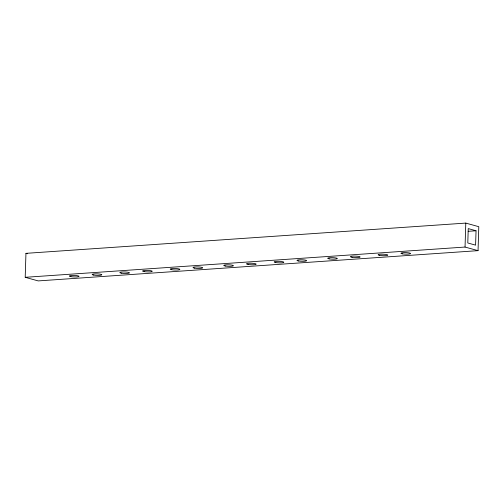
<?xml version="1.0" encoding="UTF-8"?>
<svg xmlns="http://www.w3.org/2000/svg" width="504" height="504" viewBox="0 0 504 504"><rect width="100%" height="100%" fill="white"/><g stroke="black" fill="none" stroke-linecap="round" stroke-linejoin="round"><path stroke-width="0.76" d="M25.2 277.307L25.956 253.342L465.791 223.089L478.8 226.693L478.044 250.658L38.209 280.911L25.2 277.307L465.041 247.054L478.044 250.658M465.041 247.054L465.791 223.089M476.047 230.763L475.593 245.146L467.794 242.978L468.241 228.602L476.047 230.763L468.191 231.304M25.956 253.342L27.399 253.745M352.025 257.311A4.857 0.762 1.8 0 0 360.045 257.16A4.857 0.762 1.8 0 0 353.858 256.082A4.857 0.762 1.8 0 0 352.025 257.311M402.463 253.84A4.857 0.762 1.8 0 0 410.483 253.688A4.857 0.762 1.8 0 0 404.296 252.611A4.857 0.762 1.8 0 0 402.463 253.84M379.676 255.408A4.857 0.762 1.8 0 0 387.696 255.257A4.857 0.762 1.8 0 0 381.509 254.18A4.857 0.762 1.8 0 0 379.676 255.408M329.244 258.873A4.857 0.762 1.8 0 0 337.264 258.728A4.857 0.762 1.8 0 0 331.071 257.645A4.857 0.762 1.8 0 0 329.244 258.873M70.919 276.646A4.857 0.762 1.8 0 0 78.939 276.494A4.857 0.762 1.8 0 0 72.752 275.417A4.857 0.762 1.8 0 0 70.919 276.646M171.788 269.709A4.857 0.762 1.8 0 0 179.808 269.558A4.857 0.762 1.8 0 0 173.622 268.481A4.857 0.762 1.8 0 0 171.788 269.709M225.301 266.024A4.857 0.762 1.8 0 0 233.321 265.879A4.857 0.762 1.8 0 0 227.128 264.795A4.857 0.762 1.8 0 0 225.301 266.024M248.081 264.461A4.857 0.762 1.8 0 0 256.101 264.31A4.857 0.762 1.8 0 0 249.915 263.233A4.857 0.762 1.8 0 0 248.081 264.461M275.732 262.559A4.857 0.762 1.8 0 0 283.752 262.408A4.857 0.762 1.8 0 0 277.565 261.33A4.857 0.762 1.8 0 0 275.732 262.559M194.576 268.141A4.857 0.762 1.8 0 0 202.595 267.989A4.857 0.762 1.8 0 0 196.409 266.912A4.857 0.762 1.8 0 0 194.576 268.141M298.519 260.99A4.857 0.762 1.8 0 0 306.539 260.839A4.857 0.762 1.8 0 0 300.353 259.762A4.857 0.762 1.8 0 0 298.519 260.99M144.138 271.606A4.857 0.762 1.8 0 0 152.158 271.461A4.857 0.762 1.8 0 0 145.971 270.377A4.857 0.762 1.8 0 0 144.138 271.606M93.706 275.077A4.857 0.762 1.8 0 0 101.726 274.932A4.857 0.762 1.8 0 0 95.533 273.848A4.857 0.762 1.8 0 0 93.706 275.077M121.357 273.174A4.857 0.762 1.8 0 0 129.377 273.029A4.857 0.762 1.8 0 0 123.184 271.946A4.857 0.762 1.8 0 0 121.357 273.174"/></g></svg>
